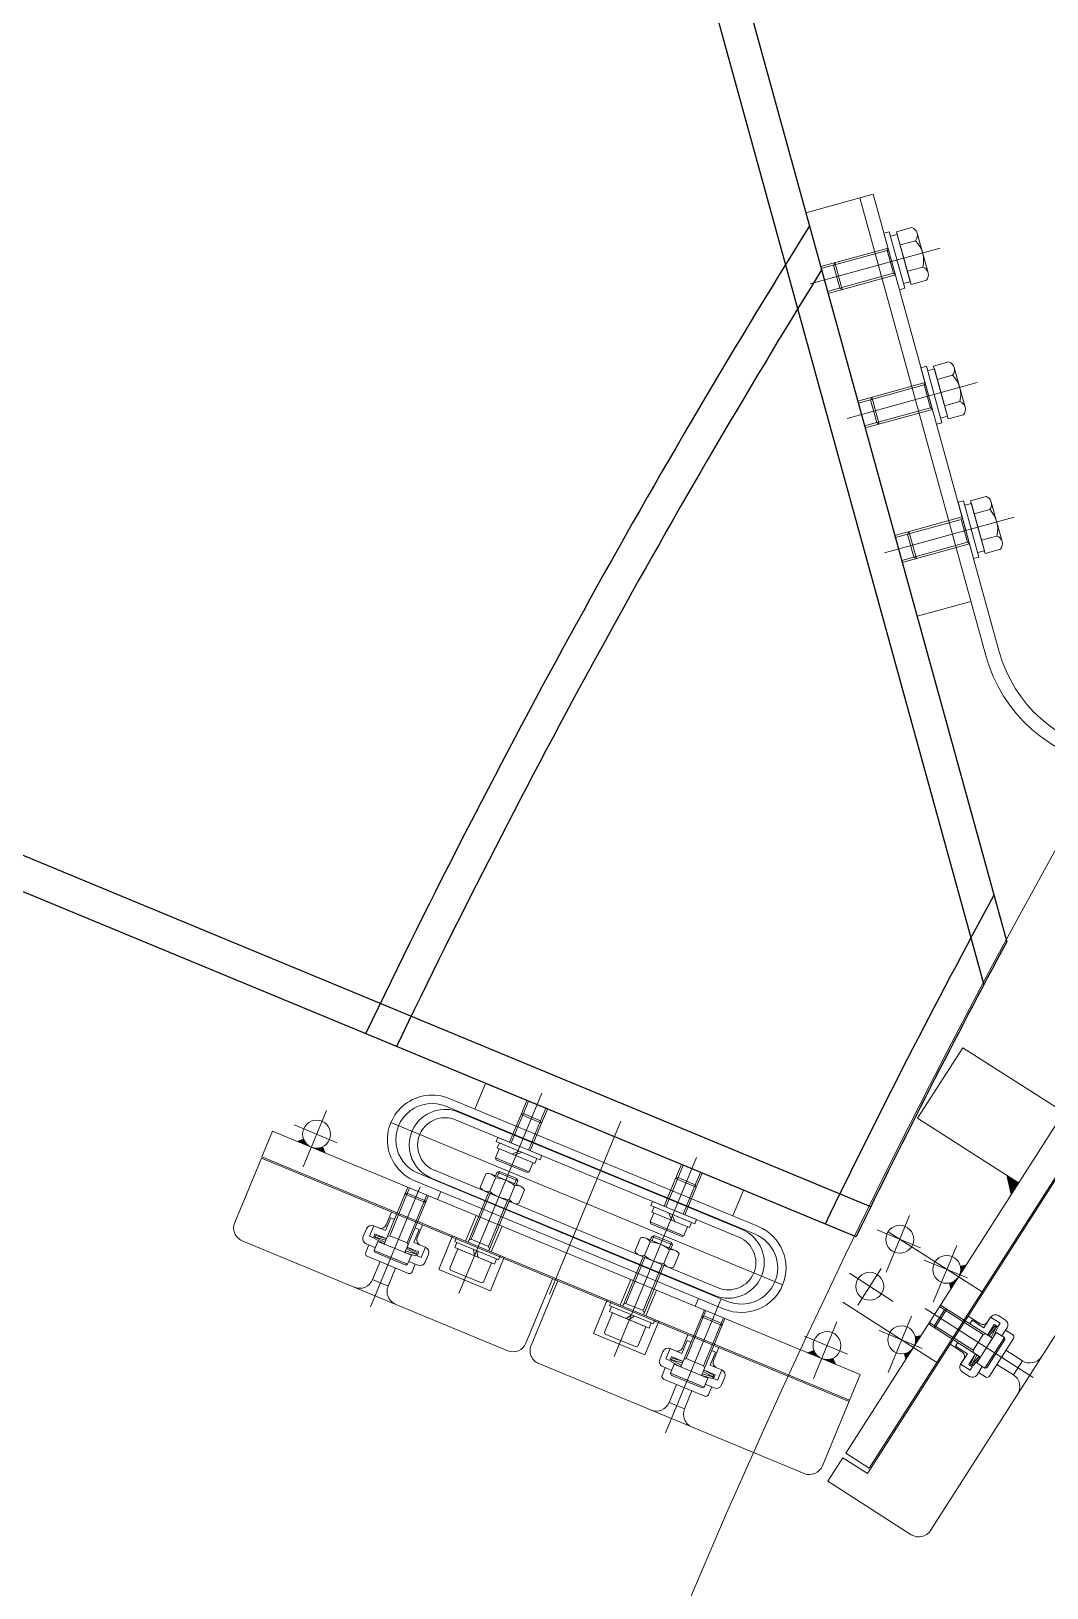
# Model space of a CAD drawing. Header units: millimetres. Extents: x -4562 to 17216, y -5211 to 6025.
# Drawn here: x -2816 to -2452, y 1094 to 1652 of the extents above; entities that cross this region are included whole.
import ezdxf
from ezdxf.lldxf.tags import DXFTag

# ---------------------------------------------------------------- set-up
doc = ezdxf.new("R2010")
doc.units = ezdxf.units.MM
doc.layers.add('VV', color=4, linetype='PHANTOM')
doc.layers.add('도면층7', color=7, linetype='Continuous')
tags = doc.linetypes.add('CENTER', pattern=[50.8, 31.75, -6.35, 6.35, -6.35]).pattern_tags.tags
tags[10:11] = [DXFTag(74, 4), DXFTag(75, 0), DXFTag(340, '0'), DXFTag(46, 1.0), DXFTag(50, 0.0), DXFTag(44, 0.0), DXFTag(45, 0.0)]
tags[8:9] = [DXFTag(74, 4), DXFTag(75, 0), DXFTag(340, '0'), DXFTag(46, 1.0), DXFTag(50, 0.0), DXFTag(44, 0.0), DXFTag(45, 0.0)]
tags[6:7] = [DXFTag(74, 4), DXFTag(75, 0), DXFTag(340, '0'), DXFTag(46, 1.0), DXFTag(50, 0.0), DXFTag(44, 0.0), DXFTag(45, 0.0)]
tags[4:5] = [DXFTag(74, 4), DXFTag(75, 0), DXFTag(340, '0'), DXFTag(46, 1.0), DXFTag(50, 0.0), DXFTag(44, 0.0), DXFTag(45, 0.0)]
tags = doc.linetypes.add('HIDDEN', pattern=[3, 2, -1]).pattern_tags.tags
tags[6:7] = [DXFTag(74, 4), DXFTag(75, 0), DXFTag(340, '0'), DXFTag(46, 1.0), DXFTag(50, 0.0), DXFTag(44, 0.0), DXFTag(45, 0.0)]
tags[4:5] = [DXFTag(74, 4), DXFTag(75, 0), DXFTag(340, '0'), DXFTag(46, 1.0), DXFTag(50, 0.0), DXFTag(44, 0.0), DXFTag(45, 0.0)]
tags = doc.linetypes.add('PHANTOM', pattern=[17.5, 10, -1.5, 1.5, -1.5, 1.5, -1.5]).pattern_tags.tags
tags[14:15] = [DXFTag(74, 4), DXFTag(75, 0), DXFTag(340, '0'), DXFTag(46, 1.0), DXFTag(50, 0.0), DXFTag(44, 0.0), DXFTag(45, 0.0)]
tags[12:13] = [DXFTag(74, 4), DXFTag(75, 0), DXFTag(340, '0'), DXFTag(46, 1.0), DXFTag(50, 0.0), DXFTag(44, 0.0), DXFTag(45, 0.0)]
tags[10:11] = [DXFTag(74, 4), DXFTag(75, 0), DXFTag(340, '0'), DXFTag(46, 1.0), DXFTag(50, 0.0), DXFTag(44, 0.0), DXFTag(45, 0.0)]
tags[8:9] = [DXFTag(74, 4), DXFTag(75, 0), DXFTag(340, '0'), DXFTag(46, 1.0), DXFTag(50, 0.0), DXFTag(44, 0.0), DXFTag(45, 0.0)]
tags[6:7] = [DXFTag(74, 4), DXFTag(75, 0), DXFTag(340, '0'), DXFTag(46, 1.0), DXFTag(50, 0.0), DXFTag(44, 0.0), DXFTag(45, 0.0)]
tags[4:5] = [DXFTag(74, 4), DXFTag(75, 0), DXFTag(340, '0'), DXFTag(46, 1.0), DXFTag(50, 0.0), DXFTag(44, 0.0), DXFTag(45, 0.0)]

# ---------------------------------------------------------------- blocks, each defined once
blk = doc.blocks.new('NBI-shield')
at = {"color": 2, "linetype": 'Continuous', "lineweight": 0}
for p, q in [((-2523.79, 1142.77), (-2037.28, 1903.5)), ((-2516.02, 1135.42), (-2028.43, 1897.84)), ((-2515.36, 1137.38), (-2028.85, 1898.11)), ((-2513.97, 1594.02), (-2538.08, 1587.38)), ((-2473.63, 1428.71), (-2518.79, 1592.69)), ((-2468.81, 1430.04), (-2513.97, 1594.02)), ((-2538.08, 1587.38), (-2498.24, 1442.76)), ((-2510.12, 1580.04), (-2508.19, 1580.57)), ((-2504.55, 1559.79), (-2510.12, 1580.04)), ((-2508.19, 1580.57), (-2502.62, 1560.32)), ((-2507.74, 1578.93), (-2505.33, 1579.59)), ((-2505.6, 1580.56), (-2500.08, 1582.08)), ((-2500.39, 1561.66), (-2505.6, 1580.56)), ((-2505.33, 1579.59), (-2500.66, 1562.62)), ((-2494.29, 1565.88), (-2498.2, 1580.05)), ((-2504.3, 1575.83), (-2498.78, 1577.35)), ((-2500.66, 1562.62), (-2503.07, 1561.96)), ((-2501.69, 1566.38), (-2496.18, 1567.9)), ((-2500.39, 1561.66), (-2494.87, 1563.18)), ((-2502.62, 1560.32), (-2504.55, 1559.79)), ((-2496.84, 1531.83), (-2494.92, 1532.36)), ((-2491.27, 1511.59), (-2496.84, 1531.83)), ((-2494.92, 1532.36), (-2489.34, 1512.12)), ((-2494.46, 1530.72), (-2492.05, 1531.39)), ((-2492.32, 1532.35), (-2486.8, 1533.87)), ((-2487.12, 1513.46), (-2492.32, 1532.35)), ((-2492.05, 1531.39), (-2487.38, 1514.42)), ((-2491.02, 1527.63), (-2485.5, 1529.15)), ((-2481.02, 1517.68), (-2484.92, 1531.85)), ((-2488.42, 1518.18), (-2482.9, 1519.7)), ((-2487.38, 1514.42), (-2489.79, 1513.76)), ((-2487.12, 1513.46), (-2481.6, 1514.98)), ((-2489.34, 1512.12), (-2491.27, 1511.59)), ((-2479.04, 1484.15), (-2473.52, 1485.67)), ((-2483.57, 1483.63), (-2481.64, 1484.16)), ((-2477.99, 1463.38), (-2483.57, 1483.63)), ((-2481.64, 1484.16), (-2476.06, 1463.91)), ((-2481.19, 1482.52), (-2478.78, 1483.18)), ((-2473.84, 1465.25), (-2479.04, 1484.15)), ((-2478.78, 1483.18), (-2474.1, 1466.22)), ((-2477.74, 1479.42), (-2472.22, 1480.94)), ((-2467.74, 1469.47), (-2471.64, 1483.64)), ((-2475.14, 1469.98), (-2469.62, 1471.5)), ((-2476.06, 1463.91), (-2477.99, 1463.38)), ((-2474.1, 1466.22), (-2476.51, 1465.55)), ((-2473.84, 1465.25), (-2468.32, 1466.77)), ((-2478.96, 1448.07), (-2498.24, 1442.76)), ((-2498.05, 1262.82), (-2481.89, 1288.09)), ((-2445.66, 1264.92), (-2481.89, 1288.09)), ((-2656.71, 1266.05), (-2652.89, 1275.29)), ((-2652.89, 1275.29), (-2560.5, 1237.02)), ((-2667.1, 1267.11), (-2556.23, 1221.19)), ((-2555.09, 1223.96), (-2665.95, 1269.88)), ((-2612.89, 1241.19), (-2663.71, 1262.24)), ((-2611.74, 1243.96), (-2662.56, 1265.01)), ((-2461.83, 1239.65), (-2498.05, 1262.82)), ((-2729.24, 1258.21), (-2733.06, 1248.97)), ((-2518.59, 1170.96), (-2729.24, 1258.21)), ((-2648.46, 1255.92), (-2649.07, 1254.45)), ((-2632.76, 1249.42), (-2648.46, 1255.92)), ((-2718.14, 1255.32), (-2720.3, 1254.51)), ((-2720.29, 1254.51), (-2720.29, 1254.5)), ((-2720.17, 1254.56), (-2720.12, 1254.43)), ((-2720.06, 1254.6), (-2719.96, 1254.37)), ((-2719.94, 1254.64), (-2719.8, 1254.3)), ((-2719.82, 1254.69), (-2719.63, 1254.23)), ((-2719.71, 1254.73), (-2719.47, 1254.16)), ((-2719.59, 1254.78), (-2719.31, 1254.1)), ((-2719.47, 1254.82), (-2719.14, 1254.03)), ((-2719.35, 1254.86), (-2718.98, 1253.96)), ((-2719.24, 1254.91), (-2718.82, 1253.89)), ((-2719.12, 1254.95), (-2718.65, 1253.83)), ((-2719, 1255), (-2718.49, 1253.76)), ((-2718.89, 1255.04), (-2718.33, 1253.69)), ((-2718.77, 1255.09), (-2718.16, 1253.62)), ((-2718.65, 1255.13), (-2718, 1253.55)), ((-2718.54, 1255.17), (-2717.84, 1253.49)), ((-2718.42, 1255.22), (-2717.67, 1253.42)), ((-2718.3, 1255.26), (-2717.51, 1253.35)), ((-2718.18, 1255.31), (-2717.35, 1253.28)), ((-2717.66, 1254.37), (-2717.18, 1253.22)), ((-2717.35, 1253.94), (-2717.02, 1253.15)), ((-2717.09, 1253.65), (-2716.86, 1253.08)), ((-2716.86, 1253.42), (-2716.69, 1253.01)), ((-2716.65, 1253.23), (-2716.53, 1252.95)), ((-2716.45, 1253.08), (-2716.37, 1252.88)), ((-2716.26, 1252.94), (-2716.2, 1252.81)), ((-2716.07, 1252.82), (-2716.04, 1252.74)), ((-2715.9, 1252.72), (-2715.88, 1252.68)), ((-2715.72, 1252.63), (-2715.71, 1252.61)), ((-2715.55, 1252.54), (-2715.55, 1252.54)), ((-2715.39, 1252.47), (-2715.39, 1252.47)), ((-2715.23, 1252.41), (-2715.22, 1252.4)), ((-2715.07, 1252.35), (-2715.06, 1252.34)), ((-2714.91, 1252.3), (-2714.9, 1252.27)), ((-2714.76, 1252.26), (-2714.73, 1252.2)), ((-2714.61, 1252.22), (-2714.57, 1252.13)), ((-2714.46, 1252.19), (-2714.41, 1252.07)), ((-2714.31, 1252.16), (-2714.24, 1252)), ((-2714.17, 1252.14), (-2714.08, 1251.93)), ((-2714.02, 1252.12), (-2713.92, 1251.86)), ((-2713.88, 1252.11), (-2713.75, 1251.8)), ((-2713.74, 1252.1), (-2713.59, 1251.73)), ((-2713.61, 1252.09), (-2713.43, 1251.66)), ((-2713.47, 1252.09), (-2713.26, 1251.59)), ((-2713.33, 1252.09), (-2713.1, 1251.53)), ((-2713.2, 1252.09), (-2712.94, 1251.46)), ((-2713.07, 1252.1), (-2712.77, 1251.39)), ((-2712.94, 1252.12), (-2712.61, 1251.32)), ((-2712.81, 1252.13), (-2712.45, 1251.25)), ((-2712.68, 1252.15), (-2712.28, 1251.19)), ((-2712.56, 1252.17), (-2712.12, 1251.12)), ((-2712.43, 1252.2), (-2711.96, 1251.05)), ((-2712.31, 1252.22), (-2711.79, 1250.98)), ((-2712.18, 1252.25), (-2711.63, 1250.92)), ((-2712.06, 1252.29), (-2711.47, 1250.85)), ((-2711.94, 1252.32), (-2711.3, 1250.78)), ((-2711.82, 1252.36), (-2711.14, 1250.71)), ((-2711.71, 1252.41), (-2710.98, 1250.65)), ((-2711.59, 1252.45), (-2710.81, 1250.58)), ((-2711.48, 1252.5), (-2710.65, 1250.51)), ((-2711.4, 1252.53), (-2710.45, 1250.43)), ((-2710.79, 1251.17), (-2710.49, 1250.44)), ((-2649.33, 1248.6), (-2647.99, 1251.83)), ((-2649.07, 1254.45), (-2633.37, 1247.94)), ((-2647.96, 1253.99), (-2648.73, 1252.14)), ((-2648.73, 1252.14), (-2635.24, 1246.55)), ((-2634.48, 1248.4), (-2647.96, 1253.99)), ((-2643.43, 1249.94), (-2640.82, 1251.03)), ((-2642.39, 1249.51), (-2639.77, 1250.59)), ((-2733.25, 1248.51), (-2742.82, 1225.41)), ((-2522.61, 1161.26), (-2733.25, 1248.51)), ((-2522.42, 1161.72), (-2733.06, 1248.97)), ((-2649.33, 1248.6), (-2649.06, 1247.95)), ((-2637.32, 1243.62), (-2649.33, 1248.6)), ((-2649.06, 1247.95), (-2637.97, 1243.35)), ((-2637.32, 1243.62), (-2635.98, 1246.86)), ((-2635.24, 1246.55), (-2634.48, 1248.4)), ((-2633.37, 1247.94), (-2632.76, 1249.42)), ((-2567.33, 1194.39), (-2678.2, 1240.32)), ((-2566.18, 1197.16), (-2677.05, 1243.09)), ((-2672.35, 1241.36), (-2621.54, 1220.31)), ((-2671.21, 1244.13), (-2620.39, 1223.08)), ((-2652.78, 1242.9), (-2654.82, 1237.97)), ((-2649.31, 1241.47), (-2651.35, 1236.54)), ((-2650.82, 1242.72), (-2640.42, 1238.41)), ((-2649.32, 1242.1), (-2648.76, 1243.44)), ((-2647.95, 1243.77), (-2648.76, 1243.44)), ((-2641.37, 1240.37), (-2648.76, 1243.44)), ((-2647.95, 1243.77), (-2648.74, 1241.86)), ((-2641.71, 1241.19), (-2647.95, 1243.77)), ((-2641.71, 1241.19), (-2642.5, 1239.28)), ((-2641.93, 1239.04), (-2641.37, 1240.37)), ((-2641.37, 1240.37), (-2641.71, 1241.19)), ((-2637.97, 1243.35), (-2637.32, 1243.62)), ((-2612.89, 1241.19), (-2562.08, 1220.14)), ((-2611.74, 1243.96), (-2560.93, 1222.91)), ((-2466.04, 1242.34), (-2464.52, 1235.44)), ((-2466.02, 1242.33), (-2463.7, 1236.73)), ((-2465.91, 1241.74), (-2463.78, 1236.6)), ((-2465.83, 1242.21), (-2463.61, 1236.85)), ((-2465.75, 1241.04), (-2463.86, 1236.47)), ((-2465.65, 1242.09), (-2463.53, 1236.98)), ((-2465.6, 1240.34), (-2463.94, 1236.34)), ((-2465.46, 1241.97), (-2463.45, 1237.11)), ((-2465.45, 1239.65), (-2464.02, 1236.21)), ((-2465.29, 1238.95), (-2464.11, 1236.08)), ((-2465.28, 1241.86), (-2463.37, 1237.24)), ((-2465.09, 1241.74), (-2463.28, 1237.37)), ((-2464.91, 1241.62), (-2463.2, 1237.5)), ((-2464.73, 1241.5), (-2463.12, 1237.63)), ((-2464.54, 1241.39), (-2463.04, 1237.75)), ((-2464.36, 1241.27), (-2462.96, 1237.88)), ((-2464.17, 1241.15), (-2462.87, 1238.01)), ((-2463.99, 1241.03), (-2462.79, 1238.14)), ((-2463.81, 1240.91), (-2462.71, 1238.27)), ((-2463.62, 1240.8), (-2462.63, 1238.4)), ((-2463.44, 1240.68), (-2462.55, 1238.52)), ((-2463.25, 1240.56), (-2462.46, 1238.65)), ((-2463.07, 1240.44), (-2462.38, 1238.78)), ((-2462.89, 1240.33), (-2462.3, 1238.91)), ((-2462.7, 1240.21), (-2462.22, 1239.04)), ((-2462.52, 1240.09), (-2462.14, 1239.17)), ((-2462.33, 1239.97), (-2462.05, 1239.29)), ((-2462.15, 1239.85), (-2461.97, 1239.42)), ((-2461.97, 1239.74), (-2461.89, 1239.55)), ((-2668.96, 1236.49), (-2670.11, 1233.72)), ((-2653.31, 1236.72), (-2642.91, 1232.41)), ((-2642.38, 1238.6), (-2644.42, 1233.66)), ((-2640.95, 1232.23), (-2638.91, 1237.16)), ((-2564.33, 1227.78), (-2560.5, 1237.02)), ((-2465.14, 1238.26), (-2464.19, 1235.96)), ((-2464.99, 1237.56), (-2464.27, 1235.83)), ((-2464.83, 1236.86), (-2464.35, 1235.7)), ((-2464.68, 1236.17), (-2464.43, 1235.57)), ((-2464.53, 1235.47), (-2464.52, 1235.44)), ((-2593.9, 1225.64), (-2592.56, 1228.87)), ((-2593.64, 1231.48), (-2593.03, 1232.96)), ((-2577.93, 1224.98), (-2593.64, 1231.48)), ((-2593.3, 1229.18), (-2592.53, 1231.03)), ((-2579.81, 1223.59), (-2593.3, 1229.18)), ((-2593.03, 1232.96), (-2577.32, 1226.46)), ((-2592.53, 1231.03), (-2579.04, 1225.44)), ((-2586.15, 1226.22), (-2587.23, 1228.83)), ((-2585.11, 1225.78), (-2586.19, 1228.4)), ((-2569.58, 1202.03), (-2620.39, 1223.08)), ((-2593.63, 1224.98), (-2593.9, 1225.64)), ((-2593.9, 1225.64), (-2581.89, 1220.66)), ((-2582.54, 1220.39), (-2593.63, 1224.98)), ((-2581.89, 1220.66), (-2580.55, 1223.9)), ((-2579.04, 1225.44), (-2579.81, 1223.59)), ((-2577.32, 1226.46), (-2577.93, 1224.98)), ((-2644.96, 1179.46), (-2740.11, 1218.88)), ((-2570.73, 1199.26), (-2621.54, 1220.31)), ((-2599.39, 1215.01), (-2597.34, 1219.94)), ((-2593.88, 1218.51), (-2595.92, 1213.57)), ((-2584.99, 1215.45), (-2595.39, 1219.76)), ((-2593.88, 1219.14), (-2593.33, 1220.47)), ((-2593.33, 1220.47), (-2592.51, 1220.81)), ((-2593.33, 1220.47), (-2585.94, 1217.41)), ((-2592.51, 1220.81), (-2593.31, 1218.9)), ((-2592.51, 1220.81), (-2586.28, 1218.23)), ((-2586.28, 1218.23), (-2587.07, 1216.32)), ((-2586.49, 1216.08), (-2585.94, 1217.41)), ((-2586.28, 1218.23), (-2585.94, 1217.41)), ((-2581.89, 1220.66), (-2582.54, 1220.39)), ((-2493.44, 1115.05), (-2426.09, 1220.36)), ((-2587.48, 1209.45), (-2597.88, 1213.76)), ((-2586.94, 1215.63), (-2588.99, 1210.7)), ((-2583.48, 1214.2), (-2585.52, 1209.27)), ((-2483.84, 1205.34), (-2483.81, 1205.27)), ((-2483.75, 1205.44), (-2483.73, 1205.4)), ((-2483.66, 1205.55), (-2483.65, 1205.53)), ((-2483.57, 1205.67), (-2483.57, 1205.65)), ((-2483.49, 1205.79), (-2483.48, 1205.78)), ((-2483.4, 1205.91), (-2483.4, 1205.91)), ((-2482.95, 1206.78), (-2482.92, 1206.71)), ((-2482.89, 1206.95), (-2482.83, 1206.81)), ((-2482.82, 1207.13), (-2482.75, 1206.94)), ((-2482.77, 1207.32), (-2482.66, 1207.07)), ((-2482.72, 1207.52), (-2482.58, 1207.19)), ((-2482.71, 1209.72), (-2480.68, 1210.17)), ((-2482.68, 1209.73), (-2482.01, 1208.09)), ((-2482.67, 1207.74), (-2482.5, 1207.32)), ((-2482.63, 1209.27), (-2482.09, 1207.96)), ((-2482.63, 1207.98), (-2482.42, 1207.45)), ((-2482.61, 1208.23), (-2482.34, 1207.58)), ((-2482.59, 1208.86), (-2482.17, 1207.84)), ((-2482.59, 1208.52), (-2482.25, 1207.71)), ((-2482.56, 1209.75), (-2481.92, 1208.22)), ((-2482.44, 1209.78), (-2481.84, 1208.35)), ((-2482.31, 1209.81), (-2481.76, 1208.48)), ((-2482.19, 1209.84), (-2481.68, 1208.61)), ((-2482.06, 1209.86), (-2481.6, 1208.74)), ((-2481.94, 1209.89), (-2481.51, 1208.86)), ((-2481.82, 1209.92), (-2481.43, 1208.99)), ((-2481.69, 1209.95), (-2481.35, 1209.12)), ((-2481.57, 1209.97), (-2481.27, 1209.25)), ((-2481.44, 1210), (-2481.19, 1209.38)), ((-2481.32, 1210.03), (-2481.1, 1209.51)), ((-2481.2, 1210.05), (-2481.02, 1209.63)), ((-2481.07, 1210.08), (-2480.94, 1209.76)), ((-2480.95, 1210.11), (-2480.86, 1209.89)), ((-2480.82, 1210.14), (-2480.78, 1210.02)), ((-2480.7, 1210.16), (-2480.69, 1210.15)), ((-2628.86, 1205.26), (-2638.42, 1182.17)), ((-2627.01, 1204.5), (-2636.57, 1181.4)), ((-2486.57, 1203.75), (-2486.13, 1201.65)), ((-2486.57, 1203.75), (-2485.87, 1202.06)), ((-2486.44, 1203.78), (-2485.78, 1202.19)), ((-2486.43, 1203.09), (-2485.95, 1201.93)), ((-2486.32, 1203.81), (-2485.7, 1202.32)), ((-2486.29, 1202.44), (-2486.03, 1201.8)), ((-2486.2, 1203.84), (-2485.62, 1202.44)), ((-2486.16, 1201.78), (-2486.11, 1201.67)), ((-2486.08, 1203.88), (-2485.54, 1202.57)), ((-2485.96, 1203.92), (-2485.46, 1202.7)), ((-2485.84, 1203.96), (-2485.37, 1202.83)), ((-2485.73, 1204), (-2485.29, 1202.96)), ((-2485.61, 1204.05), (-2485.21, 1203.09)), ((-2485.5, 1204.1), (-2485.13, 1203.21)), ((-2485.38, 1204.16), (-2485.05, 1203.34)), ((-2485.27, 1204.21), (-2484.96, 1203.47)), ((-2485.16, 1204.27), (-2484.88, 1203.6)), ((-2485.05, 1204.34), (-2484.8, 1203.73)), ((-2484.94, 1204.4), (-2484.72, 1203.86)), ((-2484.84, 1204.47), (-2484.63, 1203.98)), ((-2484.73, 1204.54), (-2484.55, 1204.11)), ((-2484.63, 1204.62), (-2484.47, 1204.24)), ((-2484.52, 1204.69), (-2484.39, 1204.37)), ((-2484.42, 1204.78), (-2484.31, 1204.5)), ((-2484.32, 1204.86), (-2484.22, 1204.63)), ((-2484.22, 1204.95), (-2484.14, 1204.75)), ((-2484.12, 1205.04), (-2484.06, 1204.88)), ((-2484.03, 1205.13), (-2483.98, 1205.01)), ((-2483.93, 1205.23), (-2483.9, 1205.14)), ((-2576.57, 1198.22), (-2577.72, 1195.45)), ((-2498.87, 1184.45), (-2496.84, 1184.9)), ((-2498.87, 1184.45), (-2498.18, 1182.8)), ((-2498.78, 1183.92), (-2498.27, 1182.67)), ((-2498.76, 1183.53), (-2498.35, 1182.54)), ((-2498.76, 1183.2), (-2498.43, 1182.41)), ((-2498.74, 1184.48), (-2498.1, 1182.93)), ((-2498.62, 1184.5), (-2498.02, 1183.06)), ((-2498.49, 1184.53), (-2497.94, 1183.18)), ((-2498.37, 1184.56), (-2497.85, 1183.31)), ((-2498.25, 1184.59), (-2497.77, 1183.44)), ((-2498.12, 1184.61), (-2497.69, 1183.57)), ((-2498, 1184.64), (-2497.61, 1183.7)), ((-2497.88, 1184.67), (-2497.53, 1183.83)), ((-2497.75, 1184.69), (-2497.44, 1183.95)), ((-2497.63, 1184.72), (-2497.36, 1184.08)), ((-2497.5, 1184.75), (-2497.28, 1184.21)), ((-2497.38, 1184.78), (-2497.2, 1184.34)), ((-2497.26, 1184.8), (-2497.12, 1184.47)), ((-2497.13, 1184.83), (-2497.03, 1184.6)), ((-2497.01, 1184.86), (-2496.95, 1184.72)), ((-2496.88, 1184.89), (-2496.87, 1184.85)), ((-2535.21, 1179.55), (-2537.37, 1178.74)), ((-2537.36, 1178.74), (-2537.36, 1178.73)), ((-2537.25, 1178.78), (-2537.2, 1178.66)), ((-2537.13, 1178.83), (-2537.03, 1178.6)), ((-2537.01, 1178.87), (-2536.87, 1178.53)), ((-2536.89, 1178.92), (-2536.71, 1178.46)), ((-2536.78, 1178.96), (-2536.54, 1178.39)), ((-2536.66, 1179), (-2536.38, 1178.32)), ((-2536.54, 1179.05), (-2536.22, 1178.26)), ((-2536.43, 1179.09), (-2536.05, 1178.19)), ((-2536.31, 1179.14), (-2535.89, 1178.12)), ((-2536.19, 1179.18), (-2535.73, 1178.05)), ((-2536.08, 1179.23), (-2535.56, 1177.99)), ((-2535.96, 1179.27), (-2535.4, 1177.92)), ((-2535.84, 1179.31), (-2535.24, 1177.85)), ((-2535.72, 1179.36), (-2535.07, 1177.78)), ((-2535.61, 1179.4), (-2534.91, 1177.72)), ((-2535.49, 1179.45), (-2534.75, 1177.65)), ((-2535.37, 1179.49), (-2534.58, 1177.58)), ((-2535.26, 1179.53), (-2534.42, 1177.51)), ((-2534.73, 1178.6), (-2534.26, 1177.45)), ((-2534.42, 1178.17), (-2534.09, 1177.38)), ((-2534.16, 1177.88), (-2533.93, 1177.31)), ((-2533.93, 1177.65), (-2533.77, 1177.24)), ((-2533.72, 1177.46), (-2533.6, 1177.17)), ((-2502.73, 1178.48), (-2502.29, 1176.37)), ((-2502.71, 1178.37), (-2502.04, 1176.76)), ((-2502.63, 1178.5), (-2501.96, 1176.89)), ((-2502.57, 1177.71), (-2502.12, 1176.64)), ((-2502.5, 1178.53), (-2501.88, 1177.02)), ((-2502.38, 1178.56), (-2501.8, 1177.15)), ((-2502.26, 1178.6), (-2501.71, 1177.28)), ((-2502.14, 1178.64), (-2501.63, 1177.41)), ((-2502.02, 1178.68), (-2501.55, 1177.53)), ((-2501.91, 1178.72), (-2501.47, 1177.66)), ((-2501.79, 1178.77), (-2501.39, 1177.79)), ((-2501.68, 1178.82), (-2501.3, 1177.92)), ((-2501.56, 1178.87), (-2501.22, 1178.05)), ((-2501.45, 1178.93), (-2501.14, 1178.18)), ((-2501.34, 1178.99), (-2501.06, 1178.3)), ((-2501.23, 1179.05), (-2500.98, 1178.43)), ((-2501.12, 1179.12), (-2500.89, 1178.56)), ((-2501.02, 1179.19), (-2500.81, 1178.69)), ((-2500.91, 1179.26), (-2500.73, 1178.82)), ((-2500.81, 1179.33), (-2500.65, 1178.95)), ((-2500.7, 1179.41), (-2500.56, 1179.08)), ((-2500.6, 1179.49), (-2500.48, 1179.2)), ((-2500.5, 1179.57), (-2500.4, 1179.33)), ((-2500.4, 1179.66), (-2500.32, 1179.46)), ((-2500.3, 1179.75), (-2500.24, 1179.59)), ((-2500.21, 1179.85), (-2500.15, 1179.72)), ((-2500.11, 1179.94), (-2500.07, 1179.85)), ((-2500.02, 1180.04), (-2499.99, 1179.97)), ((-2499.93, 1180.15), (-2499.91, 1180.1)), ((-2499.84, 1180.26), (-2499.83, 1180.23)), ((-2499.75, 1180.37), (-2499.74, 1180.36)), ((-2499.66, 1180.49), (-2499.66, 1180.49)), ((-2499.58, 1180.62), (-2499.58, 1180.62)), ((-2499.12, 1181.48), (-2499.11, 1181.45)), ((-2499.06, 1181.65), (-2499, 1181.51)), ((-2499, 1181.82), (-2498.92, 1181.64)), ((-2498.94, 1182.01), (-2498.84, 1181.77)), ((-2498.89, 1182.21), (-2498.76, 1181.9)), ((-2498.84, 1182.43), (-2498.68, 1182.03)), ((-2498.8, 1182.66), (-2498.59, 1182.16)), ((-2498.77, 1182.92), (-2498.51, 1182.29)), ((-2538.71, 1135.45), (-2633.87, 1174.87)), ((-2533.52, 1177.31), (-2533.44, 1177.11)), ((-2533.33, 1177.17), (-2533.28, 1177.04)), ((-2533.15, 1177.05), (-2533.11, 1176.97)), ((-2532.97, 1176.95), (-2532.95, 1176.9)), ((-2532.79, 1176.86), (-2532.79, 1176.84)), ((-2532.62, 1176.77), (-2532.62, 1176.77)), ((-2532.46, 1176.7), (-2532.46, 1176.7)), ((-2532.3, 1176.64), (-2532.3, 1176.63)), ((-2532.14, 1176.58), (-2532.13, 1176.57)), ((-2531.98, 1176.53), (-2531.97, 1176.5)), ((-2531.83, 1176.49), (-2531.81, 1176.43)), ((-2531.68, 1176.45), (-2531.64, 1176.36)), ((-2531.53, 1176.42), (-2531.48, 1176.3)), ((-2531.38, 1176.39), (-2531.32, 1176.23)), ((-2531.24, 1176.37), (-2531.15, 1176.16)), ((-2531.09, 1176.35), (-2530.99, 1176.09)), ((-2530.95, 1176.33), (-2530.83, 1176.02)), ((-2530.81, 1176.32), (-2530.66, 1175.96)), ((-2530.68, 1176.32), (-2530.5, 1175.89)), ((-2530.54, 1176.32), (-2530.34, 1175.82)), ((-2530.41, 1176.32), (-2530.17, 1175.75)), ((-2530.27, 1176.32), (-2530.01, 1175.69)), ((-2530.14, 1176.33), (-2529.85, 1175.62)), ((-2530.01, 1176.34), (-2529.68, 1175.55)), ((-2529.88, 1176.36), (-2529.52, 1175.48)), ((-2529.75, 1176.38), (-2529.36, 1175.42)), ((-2529.63, 1176.4), (-2529.19, 1175.35)), ((-2529.5, 1176.42), (-2529.03, 1175.28)), ((-2529.38, 1176.45), (-2528.87, 1175.21)), ((-2529.26, 1176.48), (-2528.7, 1175.15)), ((-2529.14, 1176.52), (-2528.54, 1175.08)), ((-2529.02, 1176.55), (-2528.38, 1175.01)), ((-2528.9, 1176.59), (-2528.21, 1174.94)), ((-2528.78, 1176.64), (-2528.05, 1174.87)), ((-2528.66, 1176.68), (-2527.89, 1174.81)), ((-2528.55, 1176.73), (-2527.72, 1174.74)), ((-2528.48, 1176.76), (-2527.53, 1174.66)), ((-2527.86, 1175.4), (-2527.56, 1174.67)), ((-2502.43, 1177.05), (-2502.21, 1176.51)), ((-2502.3, 1176.4), (-2502.29, 1176.38)), ((-2532.18, 1138.16), (-2518.59, 1170.96)), ((-2524.86, 1141.08), (-2530.25, 1132.66)), ((-2516.02, 1135.42), (-2524.86, 1141.08)), ((-2515.36, 1137.38), (-2523.79, 1142.77)), ((-2500.34, 1113.53), (-2530.25, 1132.66))]:
    blk.add_line(p, q, dxfattribs=at)
at = {"color": 2, "linetype": 'CENTER', "lineweight": 0}
for p, q in [((-2490, 1574.69), (-2536.52, 1561.88)), ((-2476.72, 1526.48), (-2523.24, 1513.67)), ((-2463.44, 1478.28), (-2509.96, 1465.47)), ((-2662.46, 1199.93), (-2632.68, 1271.81)), ((-2718.33, 1245.34), (-2709.93, 1265.63)), ((-2686.86, 1261.22), (-2546.43, 1203.05)), ((-2630.04, 1199.8), (-2604.38, 1261.75)), ((-2721.51, 1260.42), (-2706.08, 1254.03)), ((-2606.85, 1177.37), (-2577.3, 1248.72)), ((-2676.36, 1238.22), (-2694.17, 1195.22)), ((-2509.31, 1207.67), (-2500.9, 1227.96)), ((-2512.49, 1222.75), (-2497.06, 1216.36)), ((-2474.95, 1200.56), (-2508.65, 1222.11)), ((-2492.46, 1196.89), (-2484.05, 1217.18)), ((-2495.64, 1211.98), (-2480.21, 1205.59)), ((-2506.77, 1197.17), (-2522.46, 1207.21)), ((-2511.14, 1208.94), (-2519.51, 1195.85)), ((-2588.41, 1150.04), (-2568.61, 1197.84)), ((-2491.12, 1175.29), (-2524.81, 1196.84)), ((-2456.65, 1169.86), (-2495.35, 1194.62)), ((-2535.4, 1169.57), (-2527, 1189.86)), ((-2508.62, 1171.62), (-2500.22, 1191.91)), ((-2538.58, 1184.65), (-2523.15, 1178.26)), ((-2511.8, 1186.7), (-2496.37, 1180.31))]:
    blk.add_line(p, q, dxfattribs=at)
at = {"color": 2, "linetype": 'HIDDEN', "lineweight": 0}
for p, q in [((-2508.66, 1574.73), (-2532.76, 1568.1)), ((-2532.56, 1567.37), (-2508.94, 1573.88)), ((-2508.6, 1574.49), (-2508.94, 1573.88)), ((-2508.94, 1573.88), (-2506.69, 1565.68)), ((-2527.7, 1569.49), (-2528.23, 1568.57)), ((-2528.23, 1568.57), (-2525.97, 1560.37)), ((-2527.7, 1569.49), (-2525.05, 1559.85)), ((-2530.31, 1559.18), (-2506.69, 1565.68)), ((-2506.01, 1565.09), (-2530.11, 1558.45)), ((-2506.69, 1565.68), (-2506.07, 1565.33)), ((-2525.97, 1560.37), (-2525.05, 1559.85)), ((-2495.38, 1526.53), (-2519.49, 1519.89)), ((-2519.29, 1519.17), (-2495.67, 1525.67)), ((-2495.32, 1526.29), (-2495.67, 1525.67)), ((-2495.67, 1525.67), (-2493.41, 1517.48)), ((-2514.42, 1521.28), (-2514.95, 1520.36)), ((-2514.95, 1520.36), (-2512.69, 1512.17)), ((-2514.42, 1521.28), (-2511.77, 1511.64)), ((-2517.03, 1510.97), (-2493.41, 1517.48)), ((-2492.73, 1516.89), (-2516.83, 1510.25)), ((-2493.41, 1517.48), (-2492.79, 1517.13)), ((-2512.69, 1512.17), (-2511.77, 1511.64)), ((-2482.11, 1478.32), (-2506.21, 1471.69)), ((-2506.01, 1470.96), (-2482.39, 1477.47)), ((-2482.04, 1478.08), (-2482.39, 1477.47)), ((-2482.39, 1477.47), (-2480.13, 1469.27)), ((-2503.75, 1462.77), (-2480.13, 1469.27)), ((-2479.45, 1468.68), (-2503.55, 1462.04)), ((-2501.15, 1473.08), (-2501.67, 1472.16)), ((-2501.67, 1472.16), (-2499.41, 1463.96)), ((-2501.15, 1473.08), (-2498.49, 1463.44)), ((-2480.13, 1469.27), (-2479.52, 1468.92)), ((-2499.41, 1463.96), (-2498.49, 1463.44)), ((-2640.2, 1264.11), (-2638.1, 1269.17)), ((-2639.32, 1264.47), (-2637.48, 1268.91)), ((-2644.3, 1254.2), (-2640.2, 1264.11)), ((-2643.68, 1253.94), (-2639.32, 1264.47)), ((-2640.2, 1264.11), (-2639.32, 1264.47)), ((-2640.2, 1264.11), (-2632.81, 1261.05)), ((-2639.32, 1264.47), (-2633.18, 1261.93)), ((-2637.54, 1251.4), (-2633.18, 1261.93)), ((-2633.18, 1261.93), (-2631.34, 1266.37)), ((-2633.18, 1261.93), (-2632.81, 1261.05)), ((-2632.81, 1261.05), (-2630.71, 1266.11)), ((-2632.81, 1261.05), (-2636.91, 1251.14)), ((-2584.77, 1241.15), (-2582.67, 1246.21)), ((-2583.88, 1241.51), (-2582.05, 1245.95)), ((-2584.77, 1241.15), (-2588.87, 1231.24)), ((-2588.25, 1230.98), (-2583.88, 1241.51)), ((-2583.88, 1241.51), (-2584.77, 1241.15)), ((-2577.38, 1238.09), (-2584.77, 1241.15)), ((-2577.74, 1238.97), (-2583.88, 1241.51)), ((-2582.1, 1228.44), (-2577.74, 1238.97)), ((-2577.74, 1238.97), (-2575.91, 1243.4)), ((-2577.38, 1238.09), (-2577.74, 1238.97)), ((-2577.38, 1238.09), (-2575.28, 1243.15)), ((-2689.19, 1217.7), (-2680.73, 1238.12)), ((-2680.15, 1237.88), (-2687.27, 1220.69)), ((-2681.8, 1214.64), (-2673.34, 1235.06)), ((-2681.77, 1235.6), (-2680.96, 1235.94)), ((-2681.77, 1235.6), (-2674.38, 1232.54)), ((-2673.92, 1235.3), (-2681.04, 1218.11)), ((-2680.96, 1235.94), (-2674.72, 1233.36)), ((-2674.72, 1233.36), (-2674.38, 1232.54)), ((-2659.15, 1218.36), (-2651.8, 1236.09)), ((-2651.23, 1235.85), (-2658.04, 1219.41)), ((-2644.99, 1233.27), (-2651.8, 1216.83)), ((-2581.48, 1228.18), (-2577.38, 1238.09)), ((-2688.51, 1224.56), (-2686.6, 1229.18)), ((-2660.08, 1218.74), (-2656.25, 1227.98)), ((-2651.76, 1215.29), (-2644.41, 1233.03)), ((-2696.73, 1220.39), (-2695.59, 1223.16)), ((-2694.5, 1220.55), (-2692.97, 1224.25)), ((-2692.97, 1224.25), (-2688.81, 1222.52)), ((-2690.66, 1223.29), (-2692.97, 1224.25)), ((-2686.9, 1227.14), (-2688.81, 1222.52)), ((-2686.9, 1227.14), (-2685.52, 1226.57)), ((-2678.65, 1218.31), (-2676.74, 1222.93)), ((-2678.12, 1223.51), (-2676.74, 1222.93)), ((-2677.42, 1219.97), (-2675.51, 1224.59)), ((-2650.84, 1214.91), (-2647.01, 1224.15)), ((-2695.87, 1214.62), (-2694.73, 1217.4)), ((-2692.42, 1216.44), (-2695.65, 1217.78)), ((-2694.5, 1220.55), (-2693.12, 1219.98)), ((-2693.12, 1219.98), (-2692.54, 1221.36)), ((-2692.84, 1215.42), (-2691.5, 1218.66)), ((-2692.46, 1220.19), (-2692.76, 1219.67)), ((-2689.3, 1217.74), (-2692.76, 1219.67)), ((-2692.54, 1221.36), (-2688.39, 1219.64)), ((-2692.46, 1220.19), (-2692.3, 1220.77)), ((-2688.69, 1219.12), (-2692.46, 1220.19)), ((-2689.03, 1218.29), (-2692.46, 1220.19)), ((-2688.51, 1219.69), (-2692.32, 1220.78)), ((-2691.5, 1218.66), (-2679.49, 1213.68)), ((-2691.5, 1218.66), (-2679.49, 1213.68)), ((-2689.31, 1220.02), (-2689.4, 1220.06)), ((-2689.3, 1217.74), (-2689.17, 1217.69)), ((-2689.03, 1218.29), (-2689.26, 1217.73)), ((-2689.03, 1218.29), (-2688.94, 1218.25)), ((-2688.69, 1219.12), (-2688.46, 1219.67)), ((-2688.69, 1219.12), (-2688.6, 1219.08)), ((-2688.49, 1219.68), (-2688.37, 1219.63)), ((-2688.09, 1220.36), (-2687.27, 1220.69)), ((-2687.27, 1220.69), (-2681.04, 1218.11)), ((-2681.11, 1215.98), (-2680.88, 1216.53)), ((-2681.04, 1218.11), (-2680.7, 1217.29)), ((-2680.99, 1216.58), (-2676.84, 1214.86)), ((-2680.98, 1216.57), (-2680.85, 1216.52)), ((-2680.85, 1216.52), (-2677.39, 1214.59)), ((-2678.65, 1218.31), (-2674.49, 1216.59)), ((-2676.8, 1217.55), (-2674.49, 1216.59)), ((-2676.03, 1212.9), (-2674.49, 1216.59)), ((-2669.67, 1208.64), (-2664.7, 1220.65)), ((-2663.18, 1218.29), (-2663.95, 1216.45)), ((-2649.72, 1210.55), (-2663.95, 1216.45)), ((-2663.31, 1220.08), (-2663.92, 1218.6)), ((-2663.18, 1218.29), (-2663.92, 1218.6)), ((-2663.18, 1218.29), (-2648.95, 1212.4)), ((-2658.04, 1219.41), (-2658.86, 1219.07)), ((-2651.8, 1216.83), (-2658.04, 1219.41)), ((-2651.46, 1216.01), (-2651.8, 1216.83)), ((-2680.55, 1207.19), (-2695.33, 1213.32)), ((-2693.39, 1204.94), (-2690.71, 1211.4)), ((-2692.84, 1215.42), (-2692.57, 1214.77)), ((-2692.84, 1215.42), (-2680.83, 1210.45)), ((-2692.57, 1214.77), (-2681.48, 1210.18)), ((-2681.78, 1214.63), (-2681.66, 1214.58)), ((-2681.46, 1215.15), (-2681.69, 1214.59)), ((-2681.66, 1214.58), (-2677.85, 1213.49)), ((-2681.55, 1215.19), (-2681.46, 1215.15)), ((-2681.46, 1215.15), (-2677.68, 1214.07)), ((-2681.21, 1216.02), (-2681.11, 1215.98)), ((-2681.11, 1215.98), (-2677.68, 1214.07)), ((-2680.83, 1210.45), (-2679.49, 1213.68)), ((-2677.17, 1210.13), (-2680.41, 1211.46)), ((-2679.98, 1216.16), (-2680.07, 1216.2)), ((-2677.68, 1214.07), (-2677.85, 1213.49)), ((-2677.68, 1214.07), (-2677.39, 1214.59)), ((-2677.41, 1213.47), (-2676.84, 1214.86)), ((-2677.41, 1213.47), (-2676.03, 1212.9)), ((-2674.56, 1211.21), (-2673.41, 1213.98)), ((-2665.71, 1209.06), (-2662.84, 1215.99)), ((-2650.83, 1211.01), (-2662.84, 1215.99)), ((-2650.83, 1211.01), (-2662.84, 1215.99)), ((-2656.83, 1213.5), (-2657.18, 1215.81)), ((-2655.72, 1213.04), (-2656.07, 1215.35)), ((-2653.7, 1204.08), (-2650.83, 1211.01)), ((-2651.19, 1200.99), (-2646.22, 1213)), ((-2648.95, 1212.4), (-2649.72, 1210.55)), ((-2648.95, 1212.4), (-2648.22, 1212.09)), ((-2647.6, 1213.57), (-2648.22, 1212.09)), ((-2603.72, 1195.39), (-2596.37, 1213.13)), ((-2595.79, 1212.89), (-2602.61, 1196.45)), ((-2687.85, 1202.64), (-2685.17, 1209.11)), ((-2680.83, 1210.45), (-2681.48, 1210.18)), ((-2679.25, 1207.74), (-2678.1, 1210.51)), ((-2651.19, 1200.99), (-2669.67, 1208.64)), ((-2665.71, 1209.06), (-2665.44, 1208.4)), ((-2654.35, 1203.81), (-2665.44, 1208.4)), ((-2589.56, 1210.31), (-2596.37, 1193.87)), ((-2596.33, 1192.33), (-2588.98, 1210.07)), ((-2687.85, 1202.64), (-2693.39, 1204.94)), ((-2653.7, 1204.08), (-2654.35, 1203.81)), ((-2604.64, 1195.78), (-2600.82, 1205.02)), ((-2595.4, 1191.95), (-2591.58, 1201.19)), ((-2614.24, 1185.68), (-2609.26, 1197.69)), ((-2607.75, 1195.33), (-2608.52, 1193.48)), ((-2607.88, 1197.12), (-2608.49, 1195.64)), ((-2607.75, 1195.33), (-2608.49, 1195.64)), ((-2593.52, 1189.44), (-2607.75, 1195.33)), ((-2603.42, 1196.11), (-2602.61, 1196.45)), ((-2602.61, 1196.45), (-2596.37, 1193.87)), ((-2492.05, 1188.5), (-2488.41, 1194.18)), ((-2491.86, 1187.63), (-2487.55, 1194.37)), ((-2490.18, 1195.31), (-2474.51, 1185.29)), ((-2471.22, 1183.93), (-2489.84, 1195.84)), ((-2488.41, 1194.18), (-2487.55, 1194.37)), ((-2610.28, 1186.1), (-2607.41, 1193.02)), ((-2608.52, 1193.48), (-2594.29, 1187.59)), ((-2607.41, 1193.02), (-2595.4, 1188.05)), ((-2607.41, 1193.02), (-2595.4, 1188.05)), ((-2602.52, 1191), (-2600.64, 1192.39)), ((-2601.4, 1190.54), (-2599.52, 1191.92)), ((-2596.37, 1193.87), (-2596.03, 1193.05)), ((-2595.76, 1178.03), (-2590.78, 1190.04)), ((-2593.52, 1189.44), (-2594.29, 1187.59)), ((-2593.52, 1189.44), (-2592.78, 1189.13)), ((-2592.17, 1190.61), (-2592.78, 1189.13)), ((-2582.94, 1173.69), (-2574.49, 1194.11)), ((-2573.91, 1193.87), (-2581.03, 1176.69)), ((-2575.55, 1170.63), (-2567.09, 1191.05)), ((-2575.53, 1191.59), (-2574.71, 1191.93)), ((-2575.53, 1191.59), (-2568.14, 1188.53)), ((-2567.67, 1191.29), (-2574.79, 1174.1)), ((-2574.71, 1191.93), (-2568.48, 1189.35)), ((-2568.48, 1189.35), (-2568.14, 1188.53)), ((-2475.53, 1177.19), (-2494.15, 1189.1)), ((-2493.82, 1189.63), (-2478.15, 1179.61)), ((-2475.71, 1189.17), (-2479.92, 1191.87)), ((-2479.31, 1189.11), (-2478.5, 1190.37)), ((-2474.29, 1187.68), (-2478.5, 1190.37)), ((-2474.29, 1187.68), (-2471.87, 1191.47)), ((-2473.21, 1189.36), (-2471.87, 1191.47)), ((-2472.99, 1185.07), (-2470.57, 1188.86)), ((-2468.5, 1189.31), (-2471.87, 1191.47)), ((-2469.31, 1188.05), (-2470.57, 1188.86)), ((-2469.31, 1188.05), (-2468.5, 1189.31)), ((-2466.58, 1190.46), (-2469.1, 1192.07)), ((-2595.76, 1178.03), (-2614.24, 1185.68)), ((-2610.28, 1186.1), (-2610.01, 1185.44)), ((-2610.01, 1185.44), (-2598.92, 1180.85)), ((-2598.27, 1181.12), (-2595.4, 1188.05)), ((-2580.65, 1183.13), (-2582.57, 1178.52)), ((-2582.26, 1180.55), (-2580.35, 1185.17)), ((-2580.65, 1183.13), (-2579.27, 1182.56)), ((-2491.86, 1187.63), (-2492.05, 1188.5)), ((-2478.15, 1179.61), (-2474.51, 1185.29)), ((-2476.88, 1175.09), (-2469.88, 1186.04)), ((-2476.88, 1175.09), (-2469.88, 1186.04)), ((-2474.51, 1185.29), (-2473.65, 1185.48)), ((-2473.93, 1173.2), (-2466.93, 1184.15)), ((-2473.24, 1173.35), (-2466.78, 1183.46)), ((-2472.98, 1185.08), (-2472.91, 1185.19)), ((-2472.42, 1184.84), (-2472.93, 1185.17)), ((-2472.91, 1185.19), (-2470.41, 1188.26)), ((-2472.48, 1184.76), (-2472.42, 1184.84)), ((-2472.4, 1185.99), (-2472.45, 1185.91)), ((-2472.42, 1184.84), (-2469.94, 1187.89)), ((-2463.68, 1183.86), (-2472.3, 1170.38)), ((-2471.72, 1184.27), (-2471.67, 1184.36)), ((-2471.67, 1184.36), (-2469.94, 1187.89)), ((-2471.67, 1184.36), (-2471.16, 1184.03)), ((-2471.21, 1183.95), (-2471.14, 1184.06)), ((-2471.14, 1184.06), (-2469.4, 1187.62)), ((-2469.94, 1187.89), (-2470.41, 1188.26)), ((-2469.94, 1187.89), (-2469.4, 1187.62)), ((-2466.93, 1184.15), (-2469.88, 1186.04)), ((-2465.97, 1187.7), (-2467.86, 1184.75)), ((-2466.93, 1184.15), (-2466.78, 1183.46)), ((-2463.98, 1185.24), (-2466.51, 1186.85)), ((-2598.27, 1181.12), (-2598.92, 1180.85)), ((-2590.49, 1176.38), (-2589.34, 1179.15)), ((-2588.26, 1176.54), (-2586.73, 1180.24)), ((-2584.42, 1179.28), (-2586.73, 1180.24)), ((-2586.73, 1180.24), (-2582.57, 1178.52)), ((-2572.41, 1174.31), (-2570.49, 1178.93)), ((-2571.88, 1179.5), (-2570.49, 1178.93)), ((-2571.18, 1175.96), (-2569.26, 1180.58)), ((-2482.17, 1179.07), (-2486.38, 1181.76)), ((-2484.43, 1181.1), (-2483.62, 1182.37)), ((-2484.43, 1181.1), (-2480.22, 1178.41)), ((-2482.64, 1174.62), (-2480.22, 1178.41)), ((-2479.73, 1174.53), (-2477.3, 1178.33)), ((-2477.38, 1178.21), (-2479.11, 1174.65)), ((-2476.84, 1177.93), (-2478.56, 1174.41)), ((-2476.08, 1177.45), (-2478.56, 1174.41)), ((-2477.96, 1178.74), (-2478.15, 1179.61)), ((-2477.84, 1177.48), (-2477.9, 1177.4)), ((-2477.37, 1178.23), (-2477.29, 1178.34)), ((-2476.84, 1177.93), (-2477.35, 1178.26)), ((-2476.84, 1177.93), (-2476.79, 1178.02)), ((-2476.08, 1177.45), (-2476.03, 1177.53)), ((-2476.08, 1177.45), (-2475.58, 1177.13)), ((-2460.47, 1175.87), (-2466.37, 1179.64)), ((-2589.63, 1170.62), (-2588.48, 1173.39)), ((-2586.17, 1172.43), (-2589.4, 1173.77)), ((-2588.26, 1176.54), (-2586.87, 1175.97)), ((-2586.87, 1175.97), (-2586.3, 1177.35)), ((-2586.59, 1171.41), (-2585.25, 1174.65)), ((-2586.22, 1176.18), (-2586.51, 1175.66)), ((-2583.05, 1173.74), (-2586.51, 1175.66)), ((-2586.3, 1177.35), (-2582.14, 1175.63)), ((-2586.22, 1176.18), (-2586.05, 1176.76)), ((-2582.44, 1175.11), (-2586.22, 1176.18)), ((-2582.79, 1174.28), (-2586.22, 1176.18)), ((-2582.26, 1175.68), (-2586.07, 1176.77)), ((-2585.25, 1174.65), (-2573.24, 1169.67)), ((-2585.25, 1174.65), (-2573.24, 1169.67)), ((-2583.06, 1176.01), (-2583.16, 1176.05)), ((-2583.05, 1173.74), (-2582.92, 1173.68)), ((-2582.79, 1174.28), (-2583.02, 1173.72)), ((-2582.79, 1174.28), (-2582.7, 1174.24)), ((-2582.44, 1175.11), (-2582.21, 1175.66)), ((-2582.44, 1175.11), (-2582.35, 1175.07)), ((-2582.25, 1175.68), (-2582.12, 1175.62)), ((-2581.84, 1176.35), (-2581.03, 1176.69)), ((-2581.03, 1176.69), (-2574.79, 1174.1)), ((-2574.96, 1172.01), (-2574.87, 1171.97)), ((-2574.87, 1171.97), (-2574.64, 1172.52)), ((-2574.87, 1171.97), (-2571.44, 1170.06)), ((-2574.79, 1174.1), (-2574.45, 1173.29)), ((-2574.75, 1172.57), (-2570.59, 1170.85)), ((-2574.73, 1172.56), (-2574.61, 1172.51)), ((-2574.61, 1172.51), (-2571.14, 1170.59)), ((-2573.73, 1172.15), (-2573.82, 1172.19)), ((-2572.41, 1174.31), (-2568.25, 1172.58)), ((-2570.56, 1173.54), (-2568.25, 1172.58)), ((-2569.78, 1168.89), (-2568.25, 1172.58)), ((-2481.3, 1176.72), (-2482.64, 1174.62)), ((-2479.27, 1172.46), (-2482.64, 1174.62)), ((-2479.51, 1170.24), (-2482.04, 1171.86)), ((-2478.46, 1173.73), (-2479.73, 1174.53)), ((-2479.27, 1172.46), (-2478.46, 1173.73)), ((-2478.56, 1174.41), (-2479.1, 1174.67)), ((-2478.56, 1174.41), (-2478.1, 1174.03)), ((-2475.6, 1177.1), (-2478.1, 1174.03)), ((-2473.93, 1173.2), (-2476.88, 1175.09)), ((-2474.86, 1173.79), (-2476.75, 1170.85)), ((-2475.6, 1177.1), (-2475.52, 1177.21)), ((-2473.93, 1173.2), (-2473.24, 1173.35)), ((-2463.71, 1170.82), (-2469.6, 1174.59)), ((-2460.47, 1175.87), (-2463.71, 1170.82)), ((-2574.31, 1163.19), (-2589.09, 1169.31)), ((-2587.15, 1160.93), (-2584.47, 1167.4)), ((-2586.59, 1171.41), (-2574.58, 1166.44)), ((-2586.59, 1171.41), (-2586.32, 1170.76)), ((-2586.32, 1170.76), (-2575.23, 1166.17)), ((-2575.53, 1170.62), (-2575.41, 1170.57)), ((-2575.21, 1171.14), (-2575.44, 1170.58)), ((-2575.41, 1170.57), (-2571.6, 1169.48)), ((-2575.3, 1171.18), (-2575.21, 1171.14)), ((-2574.58, 1166.44), (-2575.23, 1166.17)), ((-2575.21, 1171.14), (-2571.44, 1170.06)), ((-2574.58, 1166.44), (-2573.24, 1169.67)), ((-2570.93, 1166.12), (-2574.16, 1167.46)), ((-2573, 1163.73), (-2571.85, 1166.5)), ((-2571.44, 1170.06), (-2571.6, 1169.48)), ((-2571.44, 1170.06), (-2571.14, 1170.59)), ((-2571.16, 1169.46), (-2570.59, 1170.85)), ((-2571.16, 1169.46), (-2569.78, 1168.89)), ((-2568.31, 1167.2), (-2567.17, 1169.97)), ((-2473.68, 1170.07), (-2476.21, 1171.69)), ((-2581.6, 1158.63), (-2587.15, 1160.93)), ((-2581.6, 1158.63), (-2578.92, 1165.1))]:
    blk.add_line(p, q, dxfattribs=at)
at = {"color": 2, "linetype": 'PHANTOM', "lineweight": 0}
for centre in [(-2713.46, 1257.09), (-2504.44, 1219.42), (-2487.59, 1208.64), (-2515.21, 1202.57), (-2530.54, 1181.32), (-2503.75, 1183.37)]:
    blk.add_circle(centre, 5, dxfattribs=at)
at = {"color": 2, "linetype": 'Continuous', "lineweight": 0}
for centre, radius, start, end in [((-2501.08, 1579.26), 2.99, 320.357, 70.443), ((-2505.93, 1570.3), 10.04, 346.1956, 44.6044), ((-2497.18, 1565.09), 2.99, 320.357, 70.443), ((-2487.8, 1531.06), 2.99, 320.357, 70.443), ((-2492.65, 1522.1), 10.04, 346.1956, 44.6044), ((-2483.9, 1516.88), 2.99, 320.357, 70.443), ((-2474.52, 1482.85), 2.99, 320.357, 70.443), ((-2479.37, 1473.89), 10.04, 346.1956, 44.6044), ((-2470.62, 1468.68), 2.99, 320.357, 70.443), ((-2420.6, 1443.32), 55, 195.4, 327.4), ((-2420.6, 1443.32), 50, 195.4, 327.4), ((-2672.07, 1255.1), 16, 67.5, 247.5), ((-2672.07, 1255.1), 13, 67.5, 247.5), ((-2667.46, 1253.18), 12.8, 67.5, 247.5), ((-2667.46, 1253.18), 9.8, 67.5, 247.5), ((-2652.09, 1239.65), 3.32, 33.1158, 101.8842), ((-2650.37, 1229.09), 12.42, 49.912, 85.088), ((-2652.04, 1239.79), 3.32, 213.1158, 281.8842), ((-2643.36, 1246.04), 12.42, 229.912, 265.088), ((-2641.64, 1235.48), 3.32, 213.1158, 281.8842), ((-2641.69, 1235.34), 3.32, 33.1158, 101.8842), ((-2738.2, 1223.5), 5, 157.5, 247.5), ((-2565.83, 1211.09), 12.8, 247.5, 67.5), ((-2561.21, 1209.18), 16, 247.5, 67.5), ((-2596.66, 1216.69), 3.32, 33.1158, 101.8842), ((-2594.94, 1206.13), 12.42, 49.912, 85.088), ((-2565.83, 1211.09), 9.8, 247.5, 67.5), ((-2561.21, 1209.18), 13, 247.5, 67.5), ((-2596.61, 1216.83), 3.32, 213.1158, 281.8842), ((-2587.92, 1223.08), 12.42, 229.912, 265.088), ((-2586.26, 1212.38), 3.32, 33.1158, 101.8842), ((-2586.2, 1212.52), 3.32, 213.1158, 281.8842), ((-2643.04, 1184.08), 5, 247.5, 337.5), ((-2631.96, 1179.49), 5, 157.5, 247.5), ((-2536.8, 1140.07), 5, 247.5, 337.5), ((-2497.65, 1117.74), 5, 237.4, 327.4)]:
    blk.add_arc(centre, radius, start, end, dxfattribs=at)
at = {"color": 2, "linetype": 'HIDDEN', "lineweight": 0}
for centre, radius, start, end in [((-2693.74, 1222.4), 2, 67.5, 157.5), ((-2690.36, 1225.33), 2, 247.5, 337.5), ((-2694.89, 1219.63), 2, 157.5, 247.5), ((-2675.58, 1219.21), 2, 157.5, 247.5), ((-2675.26, 1214.74), 2, 337.5, 67.5), ((-2694.95, 1214.24), 1, 157.5, 247.5), ((-2676.41, 1211.97), 2, 247.5, 337.5), ((-2680.17, 1208.12), 1, 247.5, 337.5), ((-2698.01, 1206.85), 5, 247.5, 337.5), ((-2683.23, 1200.73), 5, 157.5, 247.5), ((-2474.63, 1190.86), 2, 237.4, 327.4), ((-2470.18, 1190.39), 2, 57.4, 147.4), ((-2467.66, 1188.77), 2, 327.4, 57.4), ((-2464.52, 1184.39), 1, 327.4, 57.4), ((-2587.49, 1178.39), 2, 67.5, 157.5), ((-2584.11, 1181.32), 2, 247.5, 337.5), ((-2483.25, 1177.38), 2, 327.4, 57.4), ((-2457.78, 1180.08), 5, 237.4, 327.4), ((-2588.64, 1175.62), 2, 157.5, 247.5), ((-2569.33, 1175.2), 2, 157.5, 247.5), ((-2569.01, 1170.74), 2, 337.5, 67.5), ((-2480.96, 1173.54), 2, 147.4, 237.4), ((-2588.7, 1170.23), 1, 157.5, 247.5), ((-2570.16, 1167.96), 2, 247.5, 337.5), ((-2478.43, 1171.92), 2, 237.4, 327.4), ((-2473.14, 1170.91), 1, 237.4, 327.4), ((-2466.4, 1166.6), 5, 327.4, 57.4), ((-2591.77, 1162.84), 5, 247.5, 337.5), ((-2573.92, 1164.11), 1, 247.5, 337.5), ((-2576.98, 1156.72), 5, 157.5, 247.5)]:
    blk.add_arc(centre, radius, start, end, dxfattribs=at)

msp = doc.modelspace()

# ---------------------------------------------------------------- linework, layer by layer
at = {"layer": 'VV', "color": 4, "linetype": 'PHANTOM'}
for p, q in [((-2698.417, 2169.494), (-2466.092, 1326.044)), ((-2709.144, 2163.251), (-2474.302, 1310.661)), ((-2520.098, 1220.289), (-3549.068, 1646.502)), ((-2514.836, 1231.098), (-3512.14, 1644.195))]:
    msp.add_line(p, q, dxfattribs=at)
for radius, start, end in [(2990, 148.040354, 154.374969), (2978, 148.253321, 154.362363), (2812, 151.477057, 154.176938), (2800, 151.732613, 154.16268)]:
    msp.add_arc((0, 0), radius, start, end, dxfattribs=at)
at = {"layer": '도면층7', "color": 136, "lineweight": 0}
msp.add_circle((0, 0), 2800, dxfattribs=at)

# ---------------------------------------------------------------- block references
at = {"rotation": 359.9999999999747}
msp.add_blockref('NBI-shield', (0, 0), dxfattribs=at)

doc.saveas('drawing.dxf')
